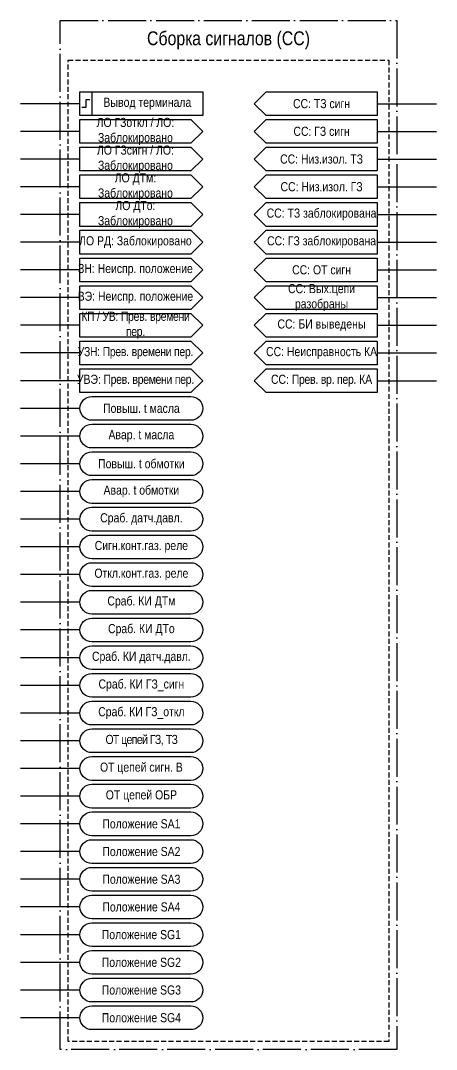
# Model space of a CAD drawing. Header units: millimetres. Extents: x -2737 to 536, y 0 to 336.
# Drawn here: x -1107 to -1002, y 10 to 270 of the extents above; entities that cross this region are included whole.
import ezdxf

# ---------------------------------------------------------------- set-up
doc = ezdxf.new("R2010")
doc.units = ezdxf.units.MM
doc.linetypes.add('ACAD_ISO04W100', pattern=[30, 24, -3, 0, -3])
doc.linetypes.add('штриховая2', pattern=[0.375, 0.25, -0.125])
doc.layers.add('TEXT', color=7, linetype='Continuous', lineweight=25)
doc.styles.add('2.5_Gost_RD', font='ARIALN.TTF', dxfattribs={"height": 2.5})
doc.styles.add('3.5_Gost_RD', font='ARIALN.TTF', dxfattribs={"height": 3.5})

msp = doc.modelspace()

# ---------------------------------------------------------------- linework, layer by layer
at = {"ltscale": 100}
for p, q in [((-1092, 249), (-1107, 249)), ((-1017, 249), (-1002, 249)), ((-1092, 242), (-1107, 242)), ((-1017, 242), (-1002, 242)), ((-1092, 235), (-1107, 235)), ((-1017, 235), (-1002, 235)), ((-1092, 228), (-1107, 228)), ((-1017, 228), (-1002, 228)), ((-1092, 221), (-1107, 221)), ((-1017, 221), (-1002, 221)), ((-1092, 214), (-1107, 214)), ((-1017, 214), (-1002, 214)), ((-1092, 207), (-1107, 207)), ((-1017, 207), (-1002, 207)), ((-1092, 200), (-1107, 200)), ((-1017, 200), (-1002, 200)), ((-1092, 193), (-1107, 193)), ((-1017, 193), (-1002, 193)), ((-1092, 186), (-1107, 186)), ((-1017, 186), (-1002, 186)), ((-1092, 179), (-1107, 179)), ((-1017, 179), (-1002, 179)), ((-1092, 172), (-1107, 172)), ((-1092, 165), (-1107, 165)), ((-1092, 158), (-1107, 158)), ((-1092, 151), (-1107, 151)), ((-1092, 144), (-1107, 144)), ((-1092, 137), (-1107, 137)), ((-1092, 130), (-1107, 130)), ((-1092, 123), (-1107, 123)), ((-1092, 116), (-1107, 116)), ((-1092, 109), (-1107, 109)), ((-1092, 102), (-1107, 102)), ((-1092, 95), (-1107, 95)), ((-1092, 88), (-1107, 88)), ((-1092, 81), (-1107, 81)), ((-1092, 74), (-1107, 74)), ((-1092, 67), (-1107, 67)), ((-1092, 60), (-1107, 60)), ((-1092, 53), (-1107, 53)), ((-1092, 46), (-1107, 46)), ((-1092, 39), (-1107, 39)), ((-1092, 32), (-1107, 32)), ((-1092, 25), (-1107, 25)), ((-1092, 18), (-1107, 18))]:
    msp.add_line(p, q, dxfattribs=at)
at = {"color": 251, "linetype": 'ACAD_ISO04W100', "lineweight": 30, "ltscale": 0.4, "true_color": 0x58595b}
msp.add_lwpolyline([(-1097, 270), (-1012, 270), (-1012, 10), (-1097, 10)], close=True, dxfattribs=at)
at = {"linetype": 'штриховая2', "ltscale": 5}
msp.add_lwpolyline([(-1095, 260), (-1014, 260), (-1014, 12), (-1095, 12)], close=True, dxfattribs=at)
at = {"ltscale": 100}
for points in [[(-1092, 252), (-1089, 252), (-1089, 246), (-1092, 246)], [(-1092, 252), (-1061, 252), (-1061, 246), (-1092, 246)]]:
    msp.add_lwpolyline(points, close=True, dxfattribs=at)
at = {"lineweight": 30, "ltscale": 100}
msp.add_lwpolyline([(-1089.5, 250), (-1090.5, 250), (-1090.5, 248), (-1091.5, 248)], dxfattribs=at)
at = {"ltscale": 100}
for points in [[(-1048, 249), (-1045, 252), (-1017, 252), (-1017, 246), (-1045, 246), (-1048, 249)], [(-1092, 245), (-1064, 245), (-1061, 242), (-1064, 239), (-1092, 239), (-1092, 245)], [(-1048, 242), (-1045, 245), (-1017, 245), (-1017, 239), (-1045, 239), (-1048, 242)], [(-1092, 238), (-1064, 238), (-1061, 235), (-1064, 232), (-1092, 232), (-1092, 238)], [(-1048, 235), (-1045, 238), (-1017, 238), (-1017, 232), (-1045, 232), (-1048, 235)], [(-1092, 231), (-1064, 231), (-1061, 228), (-1064, 225), (-1092, 225), (-1092, 231)], [(-1048, 228), (-1045, 231), (-1017, 231), (-1017, 225), (-1045, 225), (-1048, 228)], [(-1092, 224), (-1064, 224), (-1061, 221), (-1064, 218), (-1092, 218), (-1092, 224)], [(-1048, 221), (-1045, 224), (-1017, 224), (-1017, 218), (-1045, 218), (-1048, 221)], [(-1092, 217), (-1064, 217), (-1061, 214), (-1064, 211), (-1092, 211), (-1092, 217)], [(-1048, 214), (-1045, 217), (-1017, 217), (-1017, 211), (-1045, 211), (-1048, 214)], [(-1092, 210), (-1064, 210), (-1061, 207), (-1064, 204), (-1092, 204), (-1092, 210)], [(-1048, 207), (-1045, 210), (-1017, 210), (-1017, 204), (-1045, 204), (-1048, 207)], [(-1092, 203), (-1064, 203), (-1061, 200), (-1064, 197), (-1092, 197), (-1092, 203)], [(-1048, 200), (-1045, 203), (-1017, 203), (-1017, 197), (-1045, 197), (-1048, 200)], [(-1092, 196), (-1064, 196), (-1061, 193), (-1064, 190), (-1092, 190), (-1092, 196)], [(-1048, 193), (-1045, 196), (-1017, 196), (-1017, 190), (-1045, 190), (-1048, 193)], [(-1092, 189), (-1064, 189), (-1061, 186), (-1064, 183), (-1092, 183), (-1092, 189)], [(-1048, 186), (-1045, 189), (-1017, 189), (-1017, 183), (-1045, 183), (-1048, 186)], [(-1092, 182), (-1064, 182), (-1061, 179), (-1064, 176), (-1092, 176), (-1092, 182)], [(-1048, 179), (-1045, 182), (-1017, 182), (-1017, 176), (-1045, 176), (-1048, 179)]]:
    msp.add_lwpolyline(points, dxfattribs=at)
for points in [[(-1089, 169, -1), (-1089, 175), (-1064, 175, -1), (-1064, 169)], [(-1089, 162, -1), (-1089, 168), (-1064, 168, -1), (-1064, 162)], [(-1089, 155, -1), (-1089, 161), (-1064, 161, -1), (-1064, 155)], [(-1089, 148, -1), (-1089, 154), (-1064, 154, -1), (-1064, 148)], [(-1089, 141, -1), (-1089, 147), (-1064, 147, -1), (-1064, 141)], [(-1089, 134, -1), (-1089, 140), (-1064, 140, -1), (-1064, 134)], [(-1089, 127, -1), (-1089, 133), (-1064, 133, -1), (-1064, 127)], [(-1089, 120, -1), (-1089, 126), (-1064, 126, -1), (-1064, 120)], [(-1089, 113, -1), (-1089, 119), (-1064, 119, -1), (-1064, 113)], [(-1089, 106, -1), (-1089, 112), (-1064, 112, -1), (-1064, 106)], [(-1089, 99, -1), (-1089, 105), (-1064, 105, -1), (-1064, 99)], [(-1089, 92, -1), (-1089, 98), (-1064, 98, -1), (-1064, 92)], [(-1089, 85, -1), (-1089, 91), (-1064, 91, -1), (-1064, 85)], [(-1089, 78, -1), (-1089, 84), (-1064, 84, -1), (-1064, 78)], [(-1089, 71, -1), (-1089, 77), (-1064, 77, -1), (-1064, 71)], [(-1089, 64, -1), (-1089, 70), (-1064, 70, -1), (-1064, 64)], [(-1089, 57, -1), (-1089, 63), (-1064, 63, -1), (-1064, 57)], [(-1089, 50, -1), (-1089, 56), (-1064, 56, -1), (-1064, 50)], [(-1089, 43, -1), (-1089, 49), (-1064, 49, -1), (-1064, 43)], [(-1089, 36, -1), (-1089, 42), (-1064, 42, -1), (-1064, 36)], [(-1089, 29, -1), (-1089, 35), (-1064, 35, -1), (-1064, 29)], [(-1089, 22, -1), (-1089, 28), (-1064, 28, -1), (-1064, 22)], [(-1089, 15, -1), (-1089, 21), (-1064, 21, -1), (-1064, 15)]]:
    msp.add_lwpolyline(points, format="xyb", close=True, dxfattribs=at)

# ---------------------------------------------------------------- texts
at = {"color": 30, "ltscale": 100, "insert": (-1054.5, 265), "char_height": 3.5, "width": 85, "attachment_point": 5, "style": '3.5_Gost_RD'}
msp.add_mtext('Сборка сигналов (СС)', dxfattribs=at)
at = {"ltscale": 100, "char_height": 2.3, "attachment_point": 5, "style": '2.5_Gost_RD'}
for s, insert, width in [('СС: Низ.изол. ТЗ', (-1031, 235), 28), ('СС: Низ.изол. ГЗ', (-1031, 228), 28), ('СС: ОТ сигн', (-1031, 207), 28), ('СС: Вых.цепи разобраны', (-1031, 200), 28), ('СС: БИ выведены', (-1031, 193), 28), ('СС: Неисправность КА', (-1031, 186), 28), ('СС: {\\T0.95;Прев. вр. пер.} КА', (-1031, 179), 28), ('\\A1;Повыш. t масла ', (-1076.5, 172), 31), ('\\A1;Авар. t масла ', (-1076.5, 165), 31), ('\\A1;Повыш. t обмотки', (-1076.5, 158), 31), ('\\A1;Авар. t обмотки', (-1076.5, 151), 31), ('\\A1;Сраб. датч.давл.', (-1076.5, 144), 31), ('\\A1;Сигн.конт.газ. реле', (-1076.5, 137), 31), ('\\A1;Откл.конт.газ. реле', (-1076.5, 130), 31), ('\\A1;Сраб. КИ ДТм', (-1076.5, 123), 31), ('\\A1;Сраб. КИ ДТо', (-1076.5, 116), 31), ('\\A1;Сраб. КИ датч.давл.', (-1076.5, 109), 31), ('\\A1;Сраб. КИ ГЗ_сигн', (-1076.5, 102), 31), ('\\A1;Сраб. КИ ГЗ_откл', (-1076.5, 95), 31), ('{\\T0.9;ОТ цепей ГЗ, ТЗ}', (-1076.5, 88), 31), ('\\pt11.5;ОТ цепей сигн. В', (-1076.5, 81), 31), ('ОТ цепей ОБР', (-1076.5, 74), 31), ('Положение SA1', (-1076.5, 67), 31), ('Положение SA2', (-1076.5, 60), 31), ('Положение SA3', (-1076.5, 53), 31), ('Положение SA4', (-1076.5, 46), 31), ('Положение SG1', (-1076.5, 39), 31), ('\\pt23;Положение SG2', (-1076.5, 32), 31), ('Положение SG3', (-1076.5, 25), 31), ('Положение SG4', (-1076.5, 18), 31)]:
    msp.add_mtext(s, dxfattribs=dict(at, insert=insert, width=width))
at = {"color": 3, "ltscale": 100, "char_height": 2.3, "width": 28, "attachment_point": 5, "style": '2.5_Gost_RD'}
for s, insert in [('СС: ТЗ заблокирована', (-1031, 221)), ('СС: ГЗ заблокирована', (-1031, 214))]:
    msp.add_mtext(s, dxfattribs=dict(at, insert=insert))
at = {"layer": 'TEXT', "ltscale": 100, "char_height": 2.3, "width": 28, "attachment_point": 5, "style": '2.5_Gost_RD'}
for s, insert in [('Вывод терминала', (-1075, 249)), ('СС: ТЗ сигн', (-1031, 249)), ('СС: ГЗ сигн', (-1031, 242))]:
    msp.add_mtext(s, dxfattribs=dict(at, insert=insert))
at = {"layer": 'TEXT', "color": 3, "ltscale": 100, "char_height": 2.3, "width": 28, "attachment_point": 5, "style": '2.5_Gost_RD'}
for s, insert in [('ЛО ГЗоткл / ЛО:\\PЗаблокировано', (-1078, 242)), ('ЛО ГЗсигн / ЛО:\\PЗаблокировано', (-1078, 235)), ('{\\T0.95;КП / УВ: Прев. времени пер.}', (-1078, 193))]:
    msp.add_mtext(s, dxfattribs=dict(at, insert=insert))
at = {"layer": 'TEXT', "color": 0, "ltscale": 100, "char_height": 2.3, "width": 28, "attachment_point": 5, "style": '2.5_Gost_RD'}
for s, insert in [('{\\C256;ЛО ДТм: Заблокировано}', (-1078, 228)), ('{\\C256;ЛО ДТо: Заблокировано}', (-1078, 221)), ('{\\C256;ЛО РД: Заблокировано}', (-1078, 214)), ('{\\C256;ЗН: Неиспр. положение}', (-1078, 207)), ('{\\C256;ВЭ: Неиспр. положение}', (-1078, 200)), ('{\\T0.95;\\C256;УЗН: Прев. времени пер.}', (-1078, 186)), ('{\\C256;УВЭ\\T0.95;: Прев. времени пер.}', (-1078, 179))]:
    msp.add_mtext(s, dxfattribs=dict(at, insert=insert))

doc.saveas('drawing.dxf')
